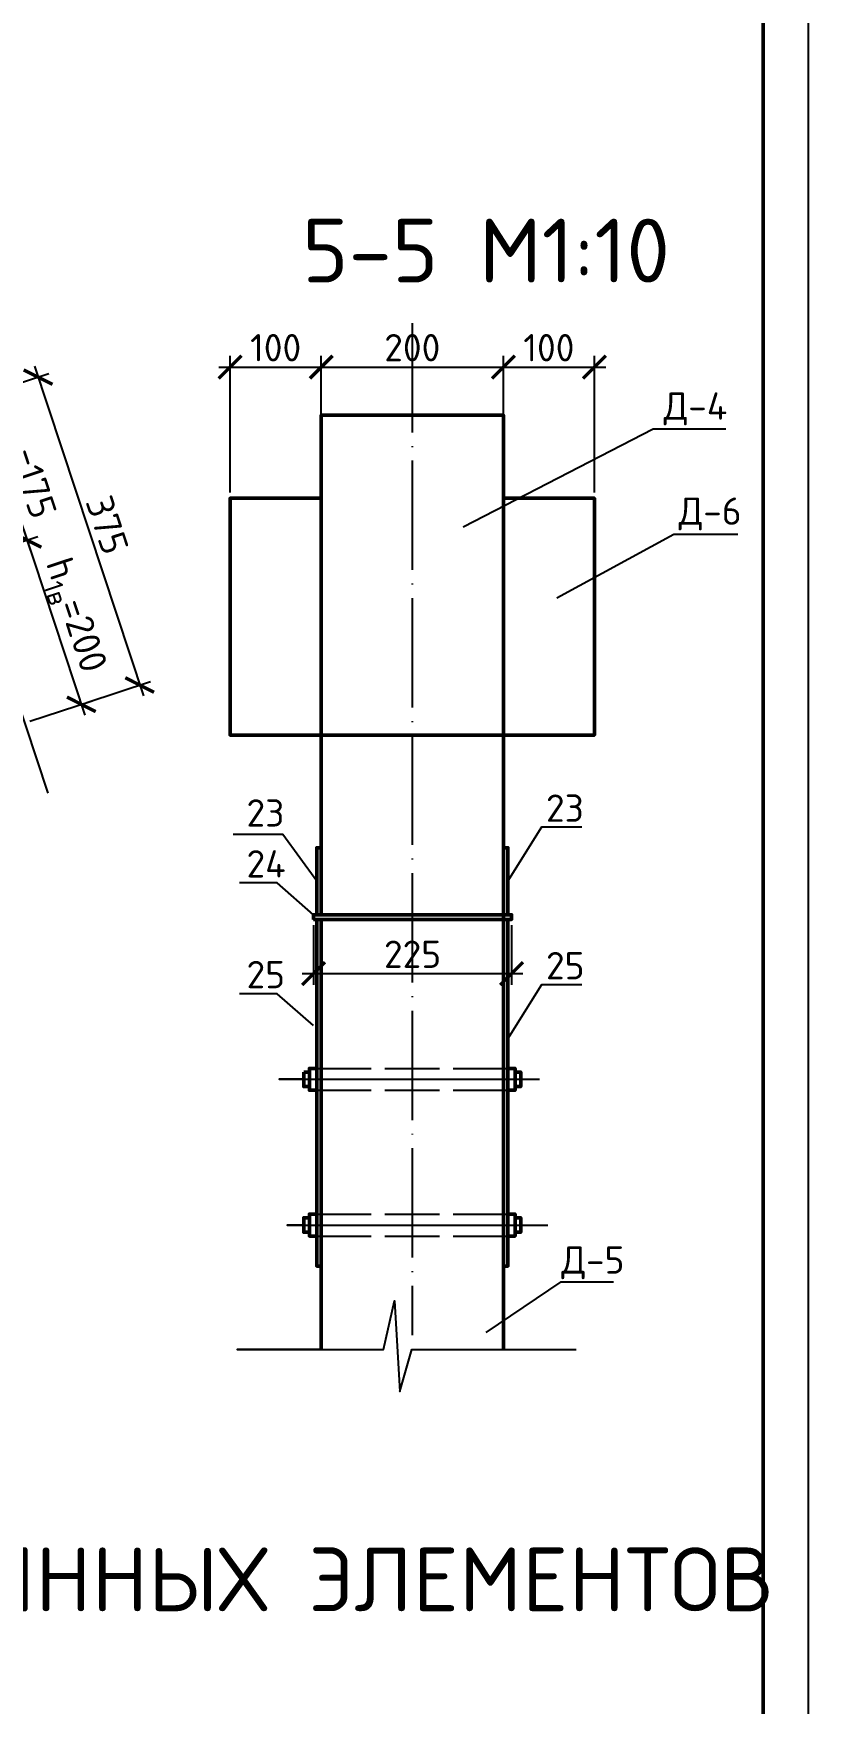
# Model space of a CAD drawing. Header units: millimetres. Extents: x -258556 to -95372, y 16759 to 83874.
# Drawn here: x -127238.3 to -127153.2, y 41786.4 to 41969.8 of the extents above; entities that cross this region are included whole.
import ezdxf

# ---------------------------------------------------------------- set-up
doc = ezdxf.new("R2010")
doc.units = ezdxf.units.MM
doc.header["$LTSCALE"] = 0.5
doc.linetypes.add('ACAD_ISO02W100', pattern=[15, 12, -3])
doc.linetypes.add('ACAD_ISO04W100', pattern=[30, 24, -3, 0, -3])
for name, color, linetype, lineweight in [('0.25-STAMP', 10, 'Continuous', 25), ('0.3-STAMP', 7, 'Continuous', 30), ('ТОЛСТЫЕ3', 7, 'Continuous', 50), ('ТОНКИЕе', 7, 'Continuous', 25)]:
    doc.layers.add(name, color=color, linetype=linetype, lineweight=lineweight)
for name, color, linetype in [('оси', 7, 'ACAD_ISO04W100'), ('размеры', 7, 'Continuous'), ('Штриховка', 7, 'ACAD_ISO02W100')]:
    doc.layers.add(name, color=color, linetype=linetype)
doc.styles.add('Наклонный3.5', font='isocpeur.ttf', dxfattribs={"height": 3})
doc.dimstyles.new('СТРОИТЕЛЬНЫЙ', dxfattribs={"dimtxt": 3, "dimasz": 2.5, "dimexe": 1.25, "dimexo": 0.625, "dimtad": 1, "dimdec": 0, "dimlfac": 100, "dimdsep": 46, "dimtxsty": 'Наклонный3.5', "dimblk1": 'ARCHTICK', "dimblk2": 'ARCHTICK', "dimsah": 1, "dimcen": 0, "dimdle": 1.25, "dimadec": 0, "dimazin": 0, "dimtfac": 0.75, "dimtdec": 0, "dimtmove": 0, "dimatfit": 3, "dimldrblk": 'ARCHTICK', "dimfxl": 1, "dimtolj": 1, "dimtzin": 0, "dimarcsym": 1})

# ---------------------------------------------------------------- blocks, each defined once
blk = doc.blocks.new('_ArchTick')
at = {"color": 0, "linetype": 'ByBlock', "const_width": 0.15}
blk.add_lwpolyline([(-0.5, -0.5), (0.5, 0.5)], dxfattribs=at)
blk = doc.blocks.new('*D676')
at = {"layer": 'Defpoints', "color": 0, "transparency": 16777216}
for p in [(-127250.48, 41927.85), (-127239.04, 41914.13), (-127245.27, 41912.07)]:
    blk.add_point(p, dxfattribs=at)
at = {"layer": 'размеры', "color": 0, "lineweight": -2, "transparency": 16777216}
for p, q in [((-127244.64, 41931.09), (-127238.65, 41912.94)), ((-127249.89, 41928.04), (-127243.06, 41930.3)), ((-127244.67, 41912.27), (-127237.85, 41914.52))]:
    blk.add_line(p, q, dxfattribs=at)
at = {"layer": 'размеры', "color": 0, "lineweight": -2, "transparency": 16777216, "xscale": 2.5, "yscale": 2.5, "zscale": 2.5}
for p, rotation in [((-127244.25, 41929.91), 108.2774237166735), ((-127239.04, 41914.13), 288.2774237166735)]:
    blk.add_blockref('_ArchTick', p, dxfattribs=dict(at, rotation=rotation))
at = {"layer": 'размеры', "color": 0, "transparency": 16777216, "insert": (-127239.63, 41922.68), "char_height": 3, "attachment_point": 5, "rotation": 288.2774, "style": 'Наклонный3.5'}
blk.add_mtext('\\A1;h{\\H0.7x;\\S^ 2в;}=175', dxfattribs=at)
blk = doc.blocks.new('*D677')
at = {"layer": 'Defpoints', "color": 0, "transparency": 16777216}
for p in [(-127245.27, 41912.07), (-127233.08, 41896.09), (-127239.31, 41894.04)]:
    blk.add_point(p, dxfattribs=at)
at = {"layer": 'размеры', "color": 0, "lineweight": -2, "transparency": 16777216}
for p, q in [((-127244.67, 41912.27), (-127237.85, 41914.52)), ((-127239.43, 41915.31), (-127232.69, 41894.91)), ((-127238.72, 41894.23), (-127231.9, 41896.49))]:
    blk.add_line(p, q, dxfattribs=at)
at = {"layer": 'размеры', "color": 0, "lineweight": -2, "transparency": 16777216, "xscale": 2.5, "yscale": 2.5, "zscale": 2.5}
for p, rotation in [((-127239.04, 41914.13), 108.2774237166893), ((-127233.08, 41896.09), 288.2774237166893)]:
    blk.add_blockref('_ArchTick', p, dxfattribs=dict(at, rotation=rotation))
at = {"layer": 'размеры', "color": 0, "transparency": 16777216, "insert": (-127234.04, 41905.78), "char_height": 3, "attachment_point": 5, "rotation": 288.2774, "style": 'Наклонный3.5'}
blk.add_mtext('\\A1;h{\\H0.7x;\\S^ 1в;}=200', dxfattribs=at)
blk = doc.blocks.new('*D678')
at = {"layer": 'Defpoints', "color": 0, "transparency": 16777216}
for p in [(-127244.25, 41929.91), (-127226.67, 41898.21), (-127233.08, 41896.09)]:
    blk.add_point(p, dxfattribs=at)
at = {"layer": 'размеры', "color": 0, "lineweight": -2, "transparency": 16777216}
for p, q in [((-127243.66, 41930.1), (-127236.65, 41932.42)), ((-127238.23, 41933.21), (-127226.27, 41897.03)), ((-127232.49, 41896.29), (-127225.48, 41898.61))]:
    blk.add_line(p, q, dxfattribs=at)
at = {"layer": 'размеры', "color": 0, "lineweight": -2, "transparency": 16777216, "xscale": 2.5, "yscale": 2.5, "zscale": 2.5}
for p, rotation in [((-127237.83, 41932.02), 108.2774237166189), ((-127226.67, 41898.21), 288.2774237166189)]:
    blk.add_blockref('_ArchTick', p, dxfattribs=dict(at, rotation=rotation))
at = {"layer": 'размеры', "color": 0, "transparency": 16777216, "insert": (-127230.23, 41915.79), "char_height": 3, "attachment_point": 5, "rotation": 288.2774, "style": 'Наклонный3.5'}
blk.add_mtext('\\A1;375', dxfattribs=at)
blk = doc.blocks.new('*D877')
at = {"layer": 'Defpoints', "color": 0, "transparency": 16777216}
for p in [(-127186.74, 41933.12), (-127206.74, 41927.85), (-127186.74, 41927.85)]:
    blk.add_point(p, dxfattribs=at)
at = {"layer": 'размеры', "color": 0, "lineweight": -2, "transparency": 16777216}
for p, q in [((-127206.74, 41928.47), (-127206.74, 41934.37)), ((-127186.74, 41928.47), (-127186.74, 41934.37)), ((-127207.99, 41933.12), (-127185.49, 41933.12))]:
    blk.add_line(p, q, dxfattribs=at)
at = {"layer": 'размеры', "color": 0, "lineweight": -2, "transparency": 16777216, "xscale": 2.5, "yscale": 2.5, "zscale": 2.5, "rotation": 180}
blk.add_blockref('_ArchTick', (-127206.74, 41933.12), dxfattribs=at)
at = {"layer": 'размеры', "color": 0, "lineweight": -2, "transparency": 16777216, "xscale": 2.5, "yscale": 2.5, "zscale": 2.5}
blk.add_blockref('_ArchTick', (-127186.74, 41933.12), dxfattribs=at)
at = {"layer": 'размеры', "color": 0, "transparency": 16777216, "insert": (-127196.74, 41935.25), "char_height": 3, "attachment_point": 5, "style": 'Наклонный3.5'}
blk.add_mtext('\\A1;200', dxfattribs=at)
blk = doc.blocks.new('*D878')
at = {"layer": 'Defpoints', "color": 0, "transparency": 16777216}
for p in [(-127206.74, 41933.12), (-127216.74, 41918.72), (-127206.74, 41918.72)]:
    blk.add_point(p, dxfattribs=at)
at = {"layer": 'размеры', "color": 0, "lineweight": -2, "transparency": 16777216}
for p, q in [((-127216.74, 41919.34), (-127216.74, 41934.37)), ((-127206.74, 41919.34), (-127206.74, 41934.37)), ((-127217.99, 41933.12), (-127205.49, 41933.12))]:
    blk.add_line(p, q, dxfattribs=at)
at = {"layer": 'размеры', "color": 0, "lineweight": -2, "transparency": 16777216, "xscale": 2.5, "yscale": 2.5, "zscale": 2.5, "rotation": 180}
blk.add_blockref('_ArchTick', (-127216.74, 41933.12), dxfattribs=at)
at = {"layer": 'размеры', "color": 0, "lineweight": -2, "transparency": 16777216, "xscale": 2.5, "yscale": 2.5, "zscale": 2.5}
blk.add_blockref('_ArchTick', (-127206.74, 41933.12), dxfattribs=at)
at = {"layer": 'размеры', "color": 0, "transparency": 16777216, "insert": (-127211.74, 41935.25), "char_height": 3, "attachment_point": 5, "style": 'Наклонный3.5'}
blk.add_mtext('\\A1;100', dxfattribs=at)
blk = doc.blocks.new('*D879')
at = {"layer": 'Defpoints', "color": 0, "transparency": 16777216}
for p in [(-127176.74, 41933.12), (-127186.74, 41918.72), (-127176.74, 41918.72)]:
    blk.add_point(p, dxfattribs=at)
at = {"layer": 'размеры', "color": 0, "lineweight": -2, "transparency": 16777216}
for p, q in [((-127186.74, 41919.34), (-127186.74, 41934.37)), ((-127176.74, 41919.34), (-127176.74, 41934.37)), ((-127187.99, 41933.12), (-127175.49, 41933.12))]:
    blk.add_line(p, q, dxfattribs=at)
at = {"layer": 'размеры', "color": 0, "lineweight": -2, "transparency": 16777216, "xscale": 2.5, "yscale": 2.5, "zscale": 2.5, "rotation": 180}
blk.add_blockref('_ArchTick', (-127186.74, 41933.12), dxfattribs=at)
at = {"layer": 'размеры', "color": 0, "lineweight": -2, "transparency": 16777216, "xscale": 2.5, "yscale": 2.5, "zscale": 2.5}
blk.add_blockref('_ArchTick', (-127176.74, 41933.12), dxfattribs=at)
at = {"layer": 'размеры', "color": 0, "transparency": 16777216, "insert": (-127181.74, 41935.25), "char_height": 3, "attachment_point": 5, "style": 'Наклонный3.5'}
blk.add_mtext('\\A1;100', dxfattribs=at)
blk = doc.blocks.new('*D880')
at = {"layer": 'Defpoints', "color": 0, "transparency": 16777216}
for p in [(-127207.58, 41872.48), (-127185.84, 41872.48), (-127185.84, 41866.53)]:
    blk.add_point(p, dxfattribs=at)
at = {"layer": 'размеры', "color": 0, "lineweight": -2, "transparency": 16777216}
for p, q in [((-127207.58, 41871.86), (-127207.58, 41865.28)), ((-127185.84, 41871.86), (-127185.84, 41865.28)), ((-127208.83, 41866.53), (-127184.59, 41866.53))]:
    blk.add_line(p, q, dxfattribs=at)
at = {"layer": 'размеры', "color": 0, "lineweight": -2, "transparency": 16777216, "xscale": 2.5, "yscale": 2.5, "zscale": 2.5, "rotation": 180}
blk.add_blockref('_ArchTick', (-127207.58, 41866.53), dxfattribs=at)
at = {"layer": 'размеры', "color": 0, "lineweight": -2, "transparency": 16777216, "xscale": 2.5, "yscale": 2.5, "zscale": 2.5}
blk.add_blockref('_ArchTick', (-127185.84, 41866.53), dxfattribs=at)
at = {"layer": 'размеры', "color": 0, "transparency": 16777216, "insert": (-127196.71, 41868.65), "char_height": 3, "attachment_point": 5, "style": 'Наклонный3.5'}
blk.add_mtext('\\A1;225', dxfattribs=at)

msp = doc.modelspace()

# ---------------------------------------------------------------- linework, layer by layer
at = {"color": 7, "linetype": 'Continuous', "lineweight": 18, "true_color": 0x000007}
for points in [[(-127208.03, 41855.709), (-127208.649, 41855.709), (-127208.649, 41854.125), (-127208.03, 41854.125)], [(-127207.238, 41856.122), (-127208.03, 41856.122), (-127208.03, 41853.712), (-127207.238, 41853.712)], [(-127186.238, 41856.122), (-127185.446, 41856.122), (-127185.446, 41853.712), (-127186.238, 41853.712)], [(-127185.446, 41855.709), (-127184.827, 41855.709), (-127184.827, 41854.125), (-127185.446, 41854.125)], [(-127208.03, 41839.709), (-127208.649, 41839.709), (-127208.649, 41838.125), (-127208.03, 41838.125)], [(-127207.238, 41840.122), (-127208.03, 41840.122), (-127208.03, 41837.712), (-127207.238, 41837.712)], [(-127186.238, 41840.122), (-127185.446, 41840.122), (-127185.446, 41837.712), (-127186.238, 41837.712)], [(-127185.446, 41839.709), (-127184.827, 41839.709), (-127184.827, 41838.125), (-127185.446, 41838.125)]]:
    msp.add_lwpolyline(points, dxfattribs=at)
at = {"layer": '0.25-STAMP', "color": 0}
msp.add_lwpolyline([(-127994.225, 41411.398), (-127153.225, 41411.398), (-127153.225, 42005.398), (-127994.225, 42005.398), (-127994.225, 41411.398)], dxfattribs=at)
at = {"layer": '0.3-STAMP', "color": 0, "lineweight": 50}
msp.add_lwpolyline([(-127974.225, 41416.398), (-127158.225, 41416.398), (-127158.225, 42000.398), (-127974.225, 42000.398), (-127974.225, 41416.398)], dxfattribs=at)
at = {"layer": 'оси'}
msp.add_lwpolyline([(-127196.738, 41937.946), (-127196.738, 41826.818)], dxfattribs=at)
at = {"layer": 'ТОЛСТЫЕ3'}
for points in [[(-127206.738, 41872.981), (-127206.738, 41927.848), (-127186.738, 41927.848), (-127186.738, 41825.243)], [(-127206.738, 41892.723), (-127216.738, 41892.723), (-127216.738, 41918.717), (-127206.738, 41918.717)], [(-127186.738, 41918.717), (-127176.738, 41918.717), (-127176.738, 41892.723), (-127186.738, 41892.723), (-127206.738, 41892.723)], [(-127206.738, 41880.345), (-127207.238, 41880.345), (-127207.238, 41872.981)], [(-127186.738, 41880.345), (-127186.238, 41880.345), (-127186.238, 41872.981)], [(-127207.576, 41872.481), (-127207.576, 41872.981), (-127185.843, 41872.981), (-127185.843, 41872.481), (-127207.576, 41872.481)], [(-127207.238, 41872.481), (-127207.238, 41834.417), (-127206.738, 41834.417)], [(-127206.738, 41825.243), (-127206.738, 41872.481)], [(-127186.238, 41872.481), (-127186.238, 41834.417), (-127186.699, 41834.417)], [(-127208.649, 41855.709), (-127208.649, 41854.125), (-127208.03, 41854.125), (-127208.03, 41855.709), (-127208.649, 41855.709)], [(-127207.238, 41853.712), (-127208.03, 41853.712), (-127208.03, 41856.122), (-127207.238, 41856.122)], [(-127186.238, 41853.712), (-127185.446, 41853.712), (-127185.446, 41856.122), (-127186.238, 41856.122)], [(-127185.446, 41854.125), (-127184.827, 41854.125), (-127184.827, 41855.709), (-127185.446, 41855.709)], [(-127208.03, 41838.125), (-127208.649, 41838.125), (-127208.649, 41839.709), (-127208.339, 41839.709), (-127208.03, 41839.709)], [(-127207.238, 41837.712), (-127208.03, 41837.712), (-127208.03, 41840.122), (-127207.238, 41840.122)], [(-127186.238, 41840.122), (-127185.446, 41840.122), (-127185.446, 41837.712), (-127186.238, 41837.712)], [(-127185.446, 41838.125), (-127184.827, 41838.125), (-127184.827, 41839.709), (-127185.446, 41839.709)]]:
    msp.add_lwpolyline(points, dxfattribs=at)
at = {"layer": 'ТОНКИЕе'}
for points in [[(-127250.479, 41927.848), (-127253.771, 41937.818), (-127246.973, 41917.236), (-127241.663, 41918.044), (-127250.974, 41911.864), (-127245.267, 41912.069), (-127236.764, 41886.325)], [(-127196.738, 41927.848), (-127206.738, 41927.848), (-127206.738, 41872.981)], [(-127196.738, 41927.848), (-127186.738, 41927.848), (-127186.738, 41872.981), (-127206.738, 41872.981)], [(-127191.14, 41915.584), (-127170.289, 41926.324), (-127162.307, 41926.324)], [(-127206.738, 41918.717), (-127216.738, 41918.717), (-127216.738, 41892.723), (-127206.738, 41892.723)], [(-127186.738, 41918.717), (-127176.738, 41918.717), (-127176.738, 41892.723), (-127186.738, 41892.723)], [(-127180.877, 41907.772), (-127168.009, 41914.77), (-127161.004, 41914.77)], [(-127206.738, 41892.723), (-127186.738, 41892.723)], [(-127207.238, 41876.663), (-127210.935, 41881.793), (-127216.402, 41881.793)], [(-127186.238, 41876.663), (-127182.517, 41882.629), (-127178.113, 41882.629)], [(-127206.738, 41880.345), (-127207.238, 41880.345), (-127207.238, 41872.981), (-127206.738, 41872.981)], [(-127186.738, 41880.345), (-127186.238, 41880.345), (-127186.238, 41872.981), (-127186.738, 41872.981)], [(-127207.576, 41872.981), (-127211.574, 41876.474), (-127215.715, 41876.474)], [(-127206.738, 41872.981), (-127207.576, 41872.981), (-127207.576, 41872.481), (-127186.238, 41872.481), (-127185.843, 41872.481), (-127185.843, 41872.981), (-127186.488, 41872.981)], [(-127207.238, 41872.481), (-127207.238, 41834.417), (-127207.238, 41834.417), (-127206.738, 41834.417)], [(-127206.738, 41872.481), (-127206.738, 41825.243)], [(-127186.738, 41872.481), (-127186.738, 41825.243)], [(-127186.238, 41872.481), (-127186.238, 41834.417), (-127186.699, 41834.417)], [(-127186.238, 41859.367), (-127182.517, 41865.333), (-127178.113, 41865.333)], [(-127207.576, 41860.821), (-127211.574, 41864.314), (-127215.715, 41864.314)], [(-127208.649, 41854.917), (-127211.341, 41854.917), (-127182.776, 41854.917)], [(-127208.649, 41838.917), (-127210.466, 41838.917), (-127181.851, 41838.917)], [(-127188.644, 41827.133), (-127180.408, 41832.687), (-127174.642, 41832.687)], [(-127206.738, 41825.243), (-127215.957, 41825.243), (-127199.89, 41825.243), (-127198.7, 41830.595), (-127198.095, 41820.625), (-127196.784, 41825.243), (-127178.74, 41825.243)]]:
    msp.add_lwpolyline(points, dxfattribs=at)
at = {"layer": 'Штриховка'}
for points in [[(-127207.238, 41856.122), (-127185.446, 41856.122)], [(-127207.238, 41853.712), (-127185.446, 41853.712)], [(-127207.238, 41840.122), (-127185.579, 41840.122)], [(-127207.238, 41837.712), (-127185.446, 41837.712)]]:
    msp.add_lwpolyline(points, dxfattribs=at)

# ---------------------------------------------------------------- texts
at = {"layer": 'оси', "insert": (-127347.931, 41803.512), "char_height": 7, "attachment_point": 1, "style": 'Наклонный3.5'}
msp.add_mtext_dynamic_manual_height_columns('СПЕЦИФИКАЦИЯ ДЕРЕВЯННЫХ ЭЛЕМЕНТОВ', width=201.00896, gutter_width=15, heights=[0], dxfattribs=at)
at = {"layer": 'ТОНКИЕе', "attachment_point": 1, "style": 'Наклонный3.5'}
for s, width, insert, char_height in [('5-5 М1:10', 43.66173, (-127208.832, 41949.415), 7), ('Д-4', 1.46605, (-127169.149, 41930.341), 3), ('Д-6', 2.75959, (-127167.503, 41918.804), 3), ('23', 1.06318, (-127214.943, 41885.663), 3), ('23', 1.13917, (-127182.062, 41886.194), 3), ('24', 1.06318, (-127214.943, 41880.076), 3), ('25', 1.13917, (-127182.062, 41868.898), 3), ('25', 1.06318, (-127214.943, 41867.916), 3), ('Д-5', 2.98578, (-127180.375, 41836.58), 3)]:
    msp.add_mtext_dynamic_manual_height_columns(s, width=width, gutter_width=15, heights=[0], dxfattribs=dict(at, insert=insert, char_height=char_height))

# ---------------------------------------------------------------- dimensions: what is measured, and where the dimension line sits
at = {"layer": 'размеры'}
for base, p1, p2, text, picture, middle in [((-127206.738, 41933.123), (-127216.738, 41918.717), (-127206.738, 41918.717), '100', '*D878', (-127211.738, 41935.248)), ((-127186.738, 41933.123), (-127206.738, 41927.848), (-127186.738, 41927.848), '200', '*D877', (-127196.738, 41935.248)), ((-127176.738, 41933.123), (-127186.738, 41918.717), (-127176.738, 41918.717), '100', '*D879', (-127181.738, 41935.248)), ((-127185.843, 41866.525), (-127207.576, 41872.481), (-127185.843, 41872.481), '225', '*D880', (-127196.709, 41868.65))]:
    dim = msp.add_linear_dim(base=base, p1=p1, p2=p2, text=text, dimstyle='СТРОИТЕЛЬНЫЙ', dxfattribs=at)
    dim.commit()
    dim.dimension.update_dxf_attribs({"geometry": picture, "text_midpoint": middle})
for p1, p2, distance, text, picture, middle in [((-127244.251, 41929.905), (-127233.084, 41896.093), 6.759, '375', '*D678', (-127230.232, 41915.785)), ((-127250.479, 41927.848), (-127245.267, 41912.069), 6.559, 'h{\\H0.7x;\\S^ 2в;}=175', '*D676', (-127239.627, 41922.682)), ((-127245.267, 41912.069), (-127239.311, 41894.037), 6.559, 'h{\\H0.7x;\\S^ 1в;}=200', '*D677', (-127234.044, 41905.776))]:
    dim = msp.add_aligned_dim(p1=p1, p2=p2, distance=distance, text=text, dimstyle='СТРОИТЕЛЬНЫЙ', dxfattribs=at)
    dim.commit()
    dim.dimension.update_dxf_attribs({"geometry": picture, "text_midpoint": middle})

doc.saveas('drawing.dxf')
